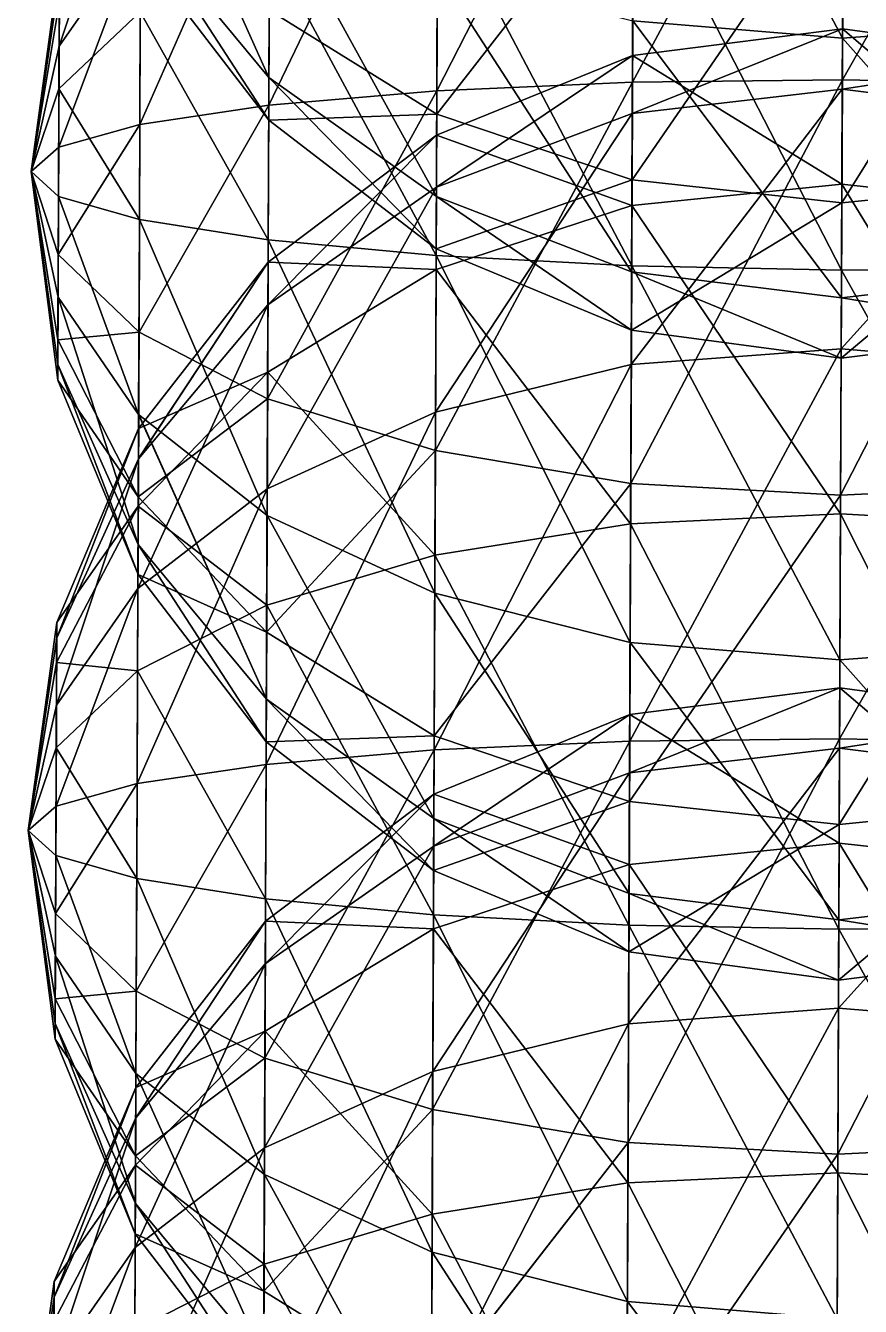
# Model space of a CAD drawing. Header units: metres. Extents: x -322 to 100, y -423 to 142.
# Drawn here: x 38.9 to 69.78, y -146.46 to -99.07 of the extents above; entities that cross this region are included whole.
import ezdxf

# ---------------------------------------------------------------- set-up
doc = ezdxf.new("R2010")
doc.units = ezdxf.units.M

msp = doc.modelspace()

# ---------------------------------------------------------------- linework, layer by layer
for points in [[(69.11848, -99.53339, -625.03925), (61.35647, -98.890175, -624.2201), (61.413464, -84.957016, -629.7756), (61.413563, -84.95692, -629.77545)], [(69.11848, -99.53339, -625.03925), (61.413464, -84.957016, -629.7756), (69.17748, -85.10872, -630.7908), (69.17758, -85.10862, -630.79065)], [(76.88548, -98.9537, -624.2201), (69.11848, -99.53339, -625.03925), (69.17748, -85.10872, -630.7908), (69.17758, -85.10862, -630.79065)], [(69.17116, -86.65143, -1009.01074), (61.404144, -87.23112, -1009.8299), (61.34715, -101.16428, -1004.2744), (61.347248, -101.164185, -1004.2743)], [(69.17116, -86.65143, -1009.01074), (61.34715, -101.16428, -1004.2744), (69.112144, -101.0761, -1003.2592), (69.11224, -101.076004, -1003.2591)], [(76.93316, -87.29464, -1009.8299), (69.17116, -86.65143, -1009.01074), (69.112144, -101.0761, -1003.2592), (69.11224, -101.076004, -1003.2591)], [(61.404144, -87.23112, -1009.8299), (54.161446, -88.9942, -1012.2316), (54.110344, -101.486336, -1007.25073), (54.110443, -101.48624, -1007.2506)], [(61.404144, -87.23112, -1009.8299), (54.110344, -101.486336, -1007.25073), (61.34715, -101.16428, -1004.2744), (61.347248, -101.164185, -1004.2743)], [(76.93316, -87.29464, -1009.8299), (69.112144, -101.0761, -1003.2592), (76.87616, -101.227806, -1004.2744), (76.87626, -101.22771, -1004.2743)], [(54.161446, -88.9942, -1012.2316), (47.936626, -91.820526, -1016.05225), (47.894905, -102.02031, -1011.98535), (47.895004, -102.02021, -1011.9852)], [(54.161446, -88.9942, -1012.2316), (47.894905, -102.02031, -1011.98535), (54.110344, -101.486336, -1007.25073), (54.110443, -101.48624, -1007.2506)], [(47.89913, -100.99057, -609.37573), (43.15496, -95.26298, -606.92194), (43.17463, -90.45477, -613.0186), (43.17473, -90.45467, -613.0185)], [(47.89913, -100.99057, -609.37573), (43.17463, -90.45477, -613.0186), (47.92695, -94.190735, -617.99774), (47.927048, -94.190636, -617.9976)], [(43.173576, -90.70928, -1027.128), (40.149395, -97.34423, -1029.9855), (40.139214, -99.83314, -1026.8297), (40.139313, -99.83304, -1026.8296)], [(43.173576, -90.70928, -1027.128), (40.139214, -99.83314, -1026.8297), (43.153908, -95.51749, -1021.0314), (43.154007, -95.51739, -1021.03125)], [(47.936626, -91.820526, -1016.05225), (43.153908, -95.51749, -1021.0314), (43.124405, -102.72982, -1018.15564), (43.124504, -102.72972, -1018.1555)], [(47.936626, -91.820526, -1016.05225), (43.124405, -102.72982, -1018.15564), (47.894905, -102.02031, -1011.98535), (47.895004, -102.02021, -1011.9852)], [(54.150032, -91.787895, -577.1292), (47.909313, -98.50156, -588.3091), (54.10684, -102.34755, -585.45734), (54.106937, -102.34745, -585.4572)], [(61.380558, -93.0011, -574.3758), (54.150032, -91.787895, -577.1292), (54.10684, -102.34755, -585.45734), (54.106937, -102.34745, -585.4572)], [(69.08335, -108.116104, -1062.8447), (61.380054, -93.12019, -1059.6742), (69.14622, -92.74825, -1060.6133), (69.14632, -92.74815, -1060.6132)], [(76.84834, -108.02792, -1061.8296), (69.08335, -108.116104, -1062.8447), (69.14622, -92.74825, -1060.6133), (69.14632, -92.74815, -1060.6132)], [(76.84834, -108.02792, -1061.8296), (69.14622, -92.74825, -1060.6133), (76.909065, -93.183716, -1059.6742), (76.909164, -93.18362, -1059.6741)], [(61.380558, -93.0011, -574.3758), (54.10684, -102.34755, -585.45734), (61.33238, -104.778854, -583.6646), (61.332478, -104.778755, -583.6645)], [(61.319332, -107.9644, -1061.8296), (54.139847, -94.2742, -1056.9208), (61.380054, -93.12019, -1059.6742), (61.380154, -93.120094, -1059.6741)], [(69.08335, -108.116104, -1062.8447), (61.319332, -107.9644, -1061.8296), (61.380054, -93.12019, -1059.6742), (61.380154, -93.120094, -1059.6741)], [(69.14342, -93.43657, -573.43665), (61.380558, -93.0011, -574.3758), (61.33238, -104.778854, -583.6646), (61.332478, -104.778755, -583.6645)], [(76.90957, -93.06462, -574.3758), (69.14342, -93.43657, -573.43665), (69.09354, -105.6298, -583.05316), (69.093636, -105.6297, -583.05304)], [(76.90957, -93.06462, -574.3758), (69.09354, -105.6298, -583.05316), (76.86139, -104.84238, -583.6646), (76.86149, -104.84228, -583.6645)], [(69.14342, -93.43657, -573.43665), (61.33238, -104.778854, -583.6646), (69.09354, -105.6298, -583.05316), (69.093636, -105.6297, -583.05304)], [(54.094368, -105.39595, -611.2586), (47.89913, -100.99057, -609.37573), (47.92695, -94.190735, -617.99774), (47.927048, -94.190636, -617.9976)], [(54.085403, -107.58315, -1058.8533), (47.91899, -96.13163, -1052.5408), (54.139847, -94.2742, -1056.9208), (54.139946, -94.2741, -1056.9207)], [(54.094368, -105.39595, -611.2586), (47.92695, -94.190735, -617.99774), (54.128433, -97.0679, -621.81836), (54.128532, -97.0678, -621.81824)], [(61.319332, -107.9644, -1061.8296), (54.085403, -107.58315, -1058.8533), (54.139847, -94.2742, -1056.9208), (54.139946, -94.2741, -1056.9207)], [(43.153908, -95.51749, -1021.0314), (40.139214, -99.83314, -1026.8297), (40.123943, -103.56652, -1025.3411), (40.124043, -103.56642, -1025.341)], [(43.153908, -95.51749, -1021.0314), (40.123943, -103.56652, -1025.3411), (43.124405, -102.72982, -1018.15564), (43.124504, -102.72972, -1018.1555)], [(47.892677, -102.568436, -598.509), (43.1504, -96.3787, -599.238), (43.15496, -95.26298, -606.92194), (43.15506, -95.26288, -606.9218)], [(47.892677, -102.568436, -598.509), (43.15496, -95.26298, -606.92194), (47.89913, -100.99057, -609.37573), (47.89923, -100.99047, -609.3756)], [(47.874542, -106.998344, -1054.1187), (43.141434, -98.565895, -1046.8326), (47.91899, -96.13163, -1052.5408), (47.91909, -96.13153, -1052.5406)], [(54.085403, -107.58315, -1058.8533), (47.874542, -106.998344, -1054.1187), (47.91899, -96.13163, -1052.5408), (47.91909, -96.13153, -1052.5406)], [(47.909313, -98.50156, -588.3091), (43.1504, -96.3787, -599.238), (47.892677, -102.568436, -598.509), (47.892776, -102.56834, -598.50885)], [(40.145668, -98.25527, -1037.6964), (39.098, -104.47338, -1033.052), (40.151756, -96.76669, -1033.963), (40.151855, -96.766594, -1033.9629)], [(40.151756, -96.76669, -1033.963), (39.098, -104.47338, -1033.052), (40.149395, -97.34423, -1029.9855), (40.149494, -97.34413, -1029.9854)], [(61.31847, -108.17891, -612.44226), (54.094368, -105.39595, -611.2586), (54.128433, -97.0679, -621.81836), (54.128532, -97.0678, -621.81824)], [(61.31847, -108.17891, -612.44226), (54.128433, -97.0679, -621.81836), (61.35647, -98.890175, -624.2201), (61.356567, -98.890076, -624.22)], [(40.149395, -97.34423, -1029.9855), (39.098, -104.47338, -1033.052), (40.139214, -99.83314, -1026.8297), (40.139313, -99.83304, -1026.8296)], [(40.13276, -101.41112, -1040.1854), (39.098, -104.47338, -1033.052), (40.145668, -98.25527, -1037.6964), (40.145767, -98.25517, -1037.6963)], [(43.141434, -98.565895, -1046.8326), (40.13276, -101.41112, -1040.1854), (40.145668, -98.25527, -1037.6964), (40.145767, -98.25517, -1037.6963)], [(43.11, -106.249825, -1047.9484), (40.13276, -101.41112, -1040.1854), (43.141434, -98.565895, -1046.8326), (43.141533, -98.565796, -1046.8325)], [(47.874542, -106.998344, -1054.1187), (43.11, -106.249825, -1047.9484), (43.141434, -98.565895, -1046.8326), (43.141533, -98.565796, -1046.8325)], [(54.10684, -102.34755, -585.45734), (47.909313, -98.50156, -588.3091), (47.892677, -102.568436, -598.509), (47.892776, -102.56834, -598.50885)], [(69.07914, -109.149796, -612.84595), (61.31847, -108.17891, -612.44226), (61.35647, -98.890175, -624.2201), (61.356567, -98.890076, -624.22)], [(69.07914, -109.149796, -612.84595), (61.35647, -98.890175, -624.2201), (69.11848, -99.53339, -625.03925), (69.118576, -99.53329, -625.0391)], [(76.84749, -108.24244, -612.44226), (69.11848, -99.53339, -625.03925), (76.88548, -98.9537, -624.2201), (76.88558, -98.9536, -624.22)], [(69.11987, -99.189224, -868.62756), (61.35121, -100.17262, -868.5076), (61.342396, -102.328026, -853.6633), (61.342495, -102.32793, -853.6632)], [(69.11987, -99.189224, -868.62756), (61.342396, -102.328026, -853.6633), (69.11075, -101.42067, -853.2596), (69.11085, -101.42057, -853.25946)], [(69.096344, -104.94067, -883.05237), (61.35121, -100.17262, -868.5076), (69.11987, -99.189224, -868.62756), (69.11997, -99.189125, -868.62744)], [(76.8575, -105.79161, -882.4409), (69.096344, -104.94067, -883.05237), (69.11987, -99.189224, -868.62756), (69.11997, -99.189125, -868.62744)], [(76.880226, -100.236145, -868.5076), (69.11987, -99.189224, -868.62756), (69.11075, -101.42067, -853.2596), (69.11085, -101.42057, -853.25946)], [(76.8575, -105.79161, -882.4409), (69.11987, -99.189224, -868.62756), (76.880226, -100.236145, -868.5076), (76.880325, -100.236046, -868.5075)], [(40.139214, -99.83314, -1026.8297), (39.098, -104.47338, -1033.052), (40.123943, -103.56652, -1025.3411), (40.124043, -103.56642, -1025.341)], [(76.84749, -108.24244, -612.44226), (69.07914, -109.149796, -612.84595), (69.11848, -99.53339, -625.03925), (69.118576, -99.53329, -625.0391)], [(61.35121, -100.17262, -868.5076), (54.10367, -103.11931, -868.156), (54.095764, -105.05179, -854.8469), (54.095863, -105.05169, -854.8468)], [(61.35121, -100.17262, -868.5076), (54.095764, -105.05179, -854.8469), (61.342396, -102.328026, -853.6633), (61.342495, -102.32793, -853.6632)], [(61.328487, -105.72809, -882.4409), (54.10367, -103.11931, -868.156), (61.35121, -100.17262, -868.5076), (61.35131, -100.17252, -868.5075)], [(69.096344, -104.94067, -883.05237), (61.328487, -105.72809, -882.4409), (61.35121, -100.17262, -868.5076), (61.35131, -100.17252, -868.5075)], [(76.880226, -100.236145, -868.5076), (69.11075, -101.42067, -853.2596), (76.87141, -102.39155, -853.6633), (76.871506, -102.39145, -853.6632)], [(40.11649, -105.3886, -1040.763), (39.098, -104.47338, -1033.052), (40.13276, -101.41112, -1040.1854), (40.13286, -101.41102, -1040.1853)], [(43.11, -106.249825, -1047.9484), (40.11649, -105.3886, -1040.763), (40.13276, -101.41112, -1040.1854), (40.13286, -101.41102, -1040.1853)], [(54.086464, -107.32844, -597.9495), (47.892677, -102.568436, -598.509), (47.89913, -100.99057, -609.37573), (47.89923, -100.99047, -609.3756)], [(54.086464, -107.32844, -597.9495), (47.89913, -100.99057, -609.37573), (54.094368, -105.39595, -611.2586), (54.094467, -105.39585, -611.2585)], [(61.34715, -101.16428, -1004.2744), (54.110344, -101.486336, -1007.25073), (54.0559, -114.79528, -1009.1832), (54.056, -114.79518, -1009.1831)], [(61.34715, -101.16428, -1004.2744), (54.0559, -114.79528, -1009.1832), (61.286427, -116.008484, -1006.4298), (61.286526, -116.008385, -1006.4297)], [(69.112144, -101.0761, -1003.2592), (61.34715, -101.16428, -1004.2744), (61.286427, -116.008484, -1006.4298), (61.286526, -116.008385, -1006.4297)], [(69.112144, -101.0761, -1003.2592), (61.286427, -116.008484, -1006.4298), (69.049286, -116.443954, -1005.49066), (69.049385, -116.443855, -1005.49054)], [(76.87616, -101.227806, -1004.2744), (69.112144, -101.0761, -1003.2592), (69.049286, -116.443954, -1005.49066), (69.049385, -116.443855, -1005.49054)], [(76.87616, -101.227806, -1004.2744), (69.049286, -116.443954, -1005.49066), (76.81544, -116.07201, -1006.4298), (76.81554, -116.07191, -1006.4297)], [(54.110344, -101.486336, -1007.25073), (47.894905, -102.02031, -1011.98535), (47.850452, -112.887024, -1013.56323), (47.85055, -112.886925, -1013.5631)], [(54.110344, -101.486336, -1007.25073), (47.850452, -112.887024, -1013.56323), (54.0559, -114.79528, -1009.1832), (54.056, -114.79518, -1009.1831)], [(69.11075, -101.42067, -853.2596), (61.342396, -102.328026, -853.6633), (61.304398, -111.61677, -841.88544), (61.304497, -111.61667, -841.8853)], [(69.11075, -101.42067, -853.2596), (61.304398, -111.61677, -841.88544), (69.07141, -111.03708, -841.0663), (69.07151, -111.03698, -841.06616)], [(76.87141, -102.39155, -853.6633), (69.11075, -101.42067, -853.2596), (69.07141, -111.03708, -841.0663), (69.07151, -111.03698, -841.06616)], [(47.894905, -102.02031, -1011.98535), (43.124405, -102.72982, -1018.15564), (43.09297, -110.41375, -1019.27136), (43.09307, -110.41365, -1019.27124)], [(47.894905, -102.02031, -1011.98535), (43.09297, -110.41375, -1019.27136), (47.850452, -112.887024, -1013.56323), (47.85055, -112.886925, -1013.5631)], [(54.10684, -102.34755, -585.45734), (47.892677, -102.568436, -598.509), (54.086464, -107.32844, -597.9495), (54.086563, -107.32834, -597.9494)], [(61.342396, -102.328026, -853.6633), (54.095764, -105.05179, -854.8469), (54.0617, -113.37985, -844.2872), (54.0618, -113.37975, -844.28705)], [(61.342396, -102.328026, -853.6633), (54.0617, -113.37985, -844.2872), (61.304398, -111.61677, -841.88544), (61.304497, -111.61667, -841.8853)], [(61.33238, -104.778854, -583.6646), (54.10684, -102.34755, -585.45734), (54.086464, -107.32844, -597.9495), (54.086563, -107.32834, -597.9494)], [(43.124405, -102.72982, -1018.15564), (40.123943, -103.56652, -1025.3411), (40.107674, -107.544014, -1025.9186), (40.107773, -107.543915, -1025.9185)], [(43.124405, -102.72982, -1018.15564), (40.107674, -107.544014, -1025.9186), (43.09297, -110.41375, -1019.27136), (43.09307, -110.41365, -1019.27124)], [(76.87141, -102.39155, -853.6633), (69.07141, -111.03708, -841.0663), (76.83341, -111.68029, -841.88544), (76.83351, -111.68019, -841.8853)], [(54.10367, -103.11931, -868.156), (47.87115, -107.828476, -867.59656), (47.864693, -109.40634, -856.7298), (47.86479, -109.40624, -856.7297)], [(54.10367, -103.11931, -868.156), (47.864693, -109.40634, -856.7298), (54.095764, -105.05179, -854.8469), (54.095863, -105.05169, -854.8468)], [(54.083294, -108.100204, -880.6482), (47.87115, -107.828476, -867.59656), (54.10367, -103.11931, -868.156), (54.103767, -103.11921, -868.1559)], [(61.328487, -105.72809, -882.4409), (54.083294, -108.100204, -880.6482), (54.10367, -103.11931, -868.156), (54.103767, -103.11921, -868.1559)], [(40.123943, -103.56652, -1025.3411), (39.098, -104.47338, -1033.052), (40.107674, -107.544014, -1025.9186), (40.107773, -107.543915, -1025.9185)], [(40.107674, -107.544014, -1025.9186), (39.098, -104.47338, -1033.052), (40.094765, -110.69985, -1028.4076), (40.094864, -110.69975, -1028.4075)], [(40.094765, -110.69985, -1028.4076), (39.098, -104.47338, -1033.052), (40.088676, -112.18844, -1032.141), (40.088776, -112.18834, -1032.1409)], [(40.088676, -112.18844, -1032.141), (39.098, -104.47338, -1033.052), (40.091038, -111.61089, -1036.1185), (40.091137, -111.610794, -1036.1184)], [(40.091038, -111.61089, -1036.1185), (39.098, -104.47338, -1033.052), (40.10122, -109.12199, -1039.2743), (40.10132, -109.12189, -1039.2742)], [(40.10122, -109.12199, -1039.2743), (39.098, -104.47338, -1033.052), (40.11649, -105.3886, -1040.763), (40.11659, -105.388504, -1040.7628)], [(54.095764, -105.05179, -854.8469), (47.864693, -109.40634, -856.7298), (47.83688, -116.20618, -848.1078), (47.83698, -116.20608, -848.10767)], [(54.095764, -105.05179, -854.8469), (47.83688, -116.20618, -848.1078), (54.0617, -113.37985, -844.2872), (54.0618, -113.37975, -844.28705)], [(61.33238, -104.778854, -583.6646), (54.086464, -107.32844, -597.9495), (61.309654, -110.33432, -597.5979), (61.309753, -110.33422, -597.5978)], [(69.09354, -105.6298, -583.05316), (61.33238, -104.778854, -583.6646), (61.309654, -110.33432, -597.5979), (61.309753, -110.33422, -597.5978)], [(69.04647, -117.1339, -892.6689), (61.328487, -105.72809, -882.4409), (69.096344, -104.94067, -883.05237), (69.09644, -104.94057, -883.05225)], [(76.80932, -117.56937, -891.72974), (69.04647, -117.1339, -892.6689), (69.096344, -104.94067, -883.05237), (69.09644, -104.94057, -883.05225)], [(69.096344, -104.94067, -883.05237), (69.096344, -104.94067, -883.05237), (69.04647, -117.1339, -892.6689), (69.04657, -117.133804, -892.66876)], [(76.86139, -104.84238, -583.6646), (69.09354, -105.6298, -583.05316), (69.07001, -111.38124, -597.47797), (69.07011, -111.38114, -597.47784)], [(76.86139, -104.84238, -583.6646), (69.07001, -111.38124, -597.47797), (76.83867, -110.39784, -597.5979), (76.83877, -110.39774, -597.5978)], [(76.80932, -117.56937, -891.72974), (69.096344, -104.94067, -883.05237), (76.8575, -105.79161, -882.4409), (76.8576, -105.79151, -882.4408)], [(43.080498, -113.46216, -1045.0726), (40.10122, -109.12199, -1039.2743), (40.11649, -105.3886, -1040.763), (40.11659, -105.388504, -1040.7628)], [(43.080498, -113.46216, -1045.0726), (40.11649, -105.3886, -1040.763), (43.11, -106.249825, -1047.9484), (43.1101, -106.249725, -1047.9482)], [(61.309654, -110.33432, -597.5979), (54.086464, -107.32844, -597.9495), (54.094368, -105.39595, -611.2586), (54.094467, -105.39585, -611.2585)], [(61.309654, -110.33432, -597.5979), (54.094368, -105.39595, -611.2586), (61.31847, -108.17891, -612.44226), (61.31857, -108.17881, -612.44214)], [(69.09354, -105.6298, -583.05316), (61.309654, -110.33432, -597.5979), (69.07001, -111.38124, -597.47797), (69.07011, -111.38114, -597.47784)], [(61.280308, -117.505844, -891.72974), (54.083294, -108.100204, -880.6482), (61.328487, -105.72809, -882.4409), (61.328587, -105.72799, -882.4408)], [(69.04647, -117.1339, -892.6689), (61.280308, -117.505844, -891.72974), (61.328487, -105.72809, -882.4409), (61.328587, -105.72799, -882.4408)], [(61.328487, -105.72809, -882.4409), (61.328487, -105.72809, -882.4409), (61.280308, -117.505844, -891.72974), (61.280407, -117.505745, -891.7296)], [(47.832817, -117.19812, -1050.0518), (43.080498, -113.46216, -1045.0726), (43.11, -106.249825, -1047.9484), (43.1101, -106.249725, -1047.9482)], [(47.832817, -117.19812, -1050.0518), (43.11, -106.249825, -1047.9484), (47.874542, -106.998344, -1054.1187), (47.87464, -106.998245, -1054.1185)], [(54.0343, -120.07529, -1053.8723), (47.832817, -117.19812, -1050.0518), (47.874542, -106.998344, -1054.1187), (47.87464, -106.998245, -1054.1185)], [(54.0343, -120.07529, -1053.8723), (47.874542, -106.998344, -1054.1187), (54.085403, -107.58315, -1058.8533), (54.085503, -107.58305, -1058.8531)], [(43.09297, -110.41375, -1019.27136), (40.107674, -107.544014, -1025.9186), (40.094765, -110.69985, -1028.4076), (40.094864, -110.69975, -1028.4075)], [(47.87115, -107.828476, -867.59656), (43.078392, -113.97921, -866.86755), (43.07383, -115.09493, -859.1836), (43.07393, -115.09483, -859.1835)], [(47.87115, -107.828476, -867.59656), (43.07383, -115.09493, -859.1836), (47.864693, -109.40634, -856.7298), (47.86479, -109.40624, -856.7297)], [(47.854515, -111.89536, -877.79645), (43.078392, -113.97921, -866.86755), (47.87115, -107.828476, -867.59656), (47.87125, -107.82838, -867.59644)], [(54.083294, -108.100204, -880.6482), (47.854515, -111.89536, -877.79645), (47.87115, -107.828476, -867.59656), (47.87125, -107.82838, -867.59644)], [(61.262337, -121.89756, -1056.274), (54.0343, -120.07529, -1053.8723), (54.085403, -107.58315, -1058.8533), (54.085503, -107.58305, -1058.8531)], [(61.262337, -121.89756, -1056.274), (54.085403, -107.58315, -1058.8533), (61.319332, -107.9644, -1061.8296), (61.31943, -107.9643, -1061.8295)], [(69.024345, -122.54077, -1057.0933), (61.262337, -121.89756, -1056.274), (61.319332, -107.9644, -1061.8296), (61.31943, -107.9643, -1061.8295)], [(69.024345, -122.54077, -1057.0933), (61.319332, -107.9644, -1061.8296), (69.08335, -108.116104, -1062.8447), (69.08345, -108.116005, -1062.8446)], [(76.79135, -121.96108, -1056.274), (69.08335, -108.116104, -1062.8447), (76.84834, -108.02792, -1061.8296), (76.84844, -108.027824, -1061.8295)], [(54.0401, -118.65985, -888.9763), (47.854515, -111.89536, -877.79645), (54.083294, -108.100204, -880.6482), (54.083393, -108.100105, -880.6481)], [(61.280308, -117.505844, -891.72974), (54.0401, -118.65985, -888.9763), (54.083294, -108.100204, -880.6482), (54.083393, -108.100105, -880.6481)], [(54.083294, -108.100204, -880.6482), (54.083294, -108.100204, -880.6482), (54.0401, -118.65985, -888.9763), (54.0402, -118.65975, -888.9762)], [(69.07001, -111.38124, -597.47797), (61.309654, -110.33432, -597.5979), (61.31847, -108.17891, -612.44226), (61.31857, -108.17881, -612.44214)], [(69.07001, -111.38124, -597.47797), (61.31847, -108.17891, -612.44226), (69.07914, -109.149796, -612.84595), (69.07924, -109.1497, -612.8458)], [(76.79135, -121.96108, -1056.274), (69.024345, -122.54077, -1057.0933), (69.08335, -108.116104, -1062.8447), (69.08345, -108.116005, -1062.8446)], [(76.83867, -110.39784, -597.5979), (69.07914, -109.149796, -612.84595), (76.84749, -108.24244, -612.44226), (76.84759, -108.24234, -612.44214)], [(43.06083, -118.27036, -1038.976), (40.091038, -111.61089, -1036.1185), (40.10122, -109.12199, -1039.2743), (40.10132, -109.12189, -1039.2742)], [(43.06083, -118.27036, -1038.976), (40.10122, -109.12199, -1039.2743), (43.080498, -113.46216, -1045.0726), (43.080597, -113.46206, -1045.0725)], [(47.864693, -109.40634, -856.7298), (43.07383, -115.09493, -859.1836), (43.05416, -119.90314, -853.0869), (43.05426, -119.90304, -853.0868)], [(47.864693, -109.40634, -856.7298), (43.05416, -119.90314, -853.0869), (47.83688, -116.20618, -848.1078), (47.83698, -116.20608, -848.10767)], [(76.83867, -110.39784, -597.5979), (69.07001, -111.38124, -597.47797), (69.07914, -109.149796, -612.84595), (69.07924, -109.1497, -612.8458)], [(43.09297, -110.41375, -1019.27136), (40.094765, -110.69985, -1028.4076), (43.06803, -116.51037, -1024.0796), (43.06813, -116.51027, -1024.0795)], [(47.850452, -112.887024, -1013.56323), (43.09297, -110.41375, -1019.27136), (43.06803, -116.51037, -1024.0796), (43.06813, -116.51027, -1024.0795)], [(43.06803, -116.51037, -1024.0796), (40.094765, -110.69985, -1028.4076), (40.088676, -112.18844, -1032.141), (40.088776, -112.18834, -1032.1409)], [(69.07141, -111.03708, -841.0663), (61.304398, -111.61677, -841.88544), (61.247402, -125.549934, -836.32996), (61.2475, -125.549835, -836.32983)], [(69.07141, -111.03708, -841.0663), (61.247402, -125.549934, -836.32996), (69.0124, -125.461754, -835.31476), (69.0125, -125.461655, -835.31464)], [(76.83341, -111.68029, -841.88544), (69.07141, -111.03708, -841.0663), (69.0124, -125.461754, -835.31476), (69.0125, -125.461655, -835.31464)], [(43.056267, -119.386086, -1031.292), (40.088676, -112.18844, -1032.141), (40.091038, -111.61089, -1036.1185), (40.091137, -111.610794, -1036.1184)], [(43.056267, -119.386086, -1031.292), (40.091038, -111.61089, -1036.1185), (43.06083, -118.27036, -1038.976), (43.06093, -118.27026, -1038.9758)], [(61.304398, -111.61677, -841.88544), (54.0617, -113.37985, -844.2872), (54.010597, -125.87199, -839.3063), (54.010696, -125.87189, -839.30615)], [(61.304398, -111.61677, -841.88544), (54.010597, -125.87199, -839.3063), (61.247402, -125.549934, -836.32996), (61.2475, -125.549835, -836.32983)], [(76.83341, -111.68029, -841.88544), (69.0124, -125.461754, -835.31476), (76.77641, -125.61346, -836.32996), (76.77651, -125.61336, -836.32983)], [(43.06803, -116.51037, -1024.0796), (40.088676, -112.18844, -1032.141), (43.056267, -119.386086, -1031.292), (43.056366, -119.38599, -1031.2919)], [(47.819244, -120.51728, -884.5963), (43.066628, -116.854935, -874.07996), (47.854515, -111.89536, -877.79645), (47.854614, -111.89526, -877.7963)], [(47.854515, -111.89536, -877.79645), (43.066628, -116.854935, -874.07996), (43.078392, -113.97921, -866.86755), (43.07849, -113.97911, -866.86743)], [(54.0401, -118.65985, -888.9763), (47.819244, -120.51728, -884.5963), (47.854515, -111.89536, -877.79645), (47.854614, -111.89526, -877.7963)], [(47.854515, -111.89536, -877.79645), (47.854515, -111.89536, -877.79645), (47.819244, -120.51728, -884.5963), (47.819344, -120.51718, -884.5962)], [(47.850452, -112.887024, -1013.56323), (43.06803, -116.51037, -1024.0796), (47.81518, -121.50894, -1020.3631), (47.81528, -121.50884, -1020.363)], [(54.0559, -114.79528, -1009.1832), (47.850452, -112.887024, -1013.56323), (47.81518, -121.50894, -1020.3631), (47.81528, -121.50884, -1020.363)], [(47.805, -123.997955, -1041.4298), (43.06083, -118.27036, -1038.976), (43.080498, -113.46216, -1045.0726), (43.080597, -113.46206, -1045.0725)], [(47.805, -123.997955, -1041.4298), (43.080498, -113.46216, -1045.0726), (47.832817, -117.19812, -1050.0518), (47.832916, -117.19802, -1050.0516)], [(54.0617, -113.37985, -844.2872), (47.83688, -116.20618, -848.1078), (47.79516, -126.40596, -844.0409), (47.795258, -126.40586, -844.0408)], [(54.0617, -113.37985, -844.2872), (47.79516, -126.40596, -844.0409), (54.010597, -125.87199, -839.3063), (54.010696, -125.87189, -839.30615)], [(43.078392, -113.97921, -866.86755), (40.05201, -121.15234, -866.0186), (40.04965, -121.72988, -862.0411), (40.049747, -121.72978, -862.04095)], [(43.078392, -113.97921, -866.86755), (40.04965, -121.72988, -862.0411), (43.07383, -115.09493, -859.1836), (43.07393, -115.09483, -859.1835)], [(43.066628, -116.854935, -874.07996), (40.05201, -121.15234, -866.0186), (43.078392, -113.97921, -866.86755), (43.07849, -113.97911, -866.86743)], [(43.07383, -115.09493, -859.1836), (40.04965, -121.72988, -862.0411), (40.039467, -124.21879, -858.8852), (40.039566, -124.21869, -858.8851)], [(43.07383, -115.09493, -859.1836), (40.039467, -124.21879, -858.8852), (43.05416, -119.90314, -853.0869), (43.05426, -119.90304, -853.0868)], [(54.0559, -114.79528, -1009.1832), (47.81518, -121.50894, -1020.3631), (54.012707, -125.354935, -1017.51135), (54.012806, -125.354836, -1017.5112)], [(61.286427, -116.008484, -1006.4298), (54.0559, -114.79528, -1009.1832), (54.012707, -125.354935, -1017.51135), (54.012806, -125.354836, -1017.5112)], [(61.286427, -116.008484, -1006.4298), (54.012707, -125.354935, -1017.51135), (61.238247, -127.78624, -1015.7186), (61.238346, -127.78614, -1015.7185)], [(69.049286, -116.443954, -1005.49066), (61.286427, -116.008484, -1006.4298), (61.238247, -127.78624, -1015.7186), (61.238346, -127.78614, -1015.7185)], [(76.81544, -116.07201, -1006.4298), (69.049286, -116.443954, -1005.49066), (68.999405, -128.63719, -1015.1072), (68.999504, -128.63708, -1015.10706)], [(76.81544, -116.07201, -1006.4298), (68.999405, -128.63719, -1015.1072), (76.76726, -127.84976, -1015.7186), (76.76736, -127.84966, -1015.7185)], [(47.83688, -116.20618, -848.1078), (43.05416, -119.90314, -853.0869), (43.02466, -127.11547, -850.2112), (43.024757, -127.11537, -850.21106)], [(47.83688, -116.20618, -848.1078), (43.02466, -127.11547, -850.2112), (47.79516, -126.40596, -844.0409), (47.795258, -126.40586, -844.0408)], [(47.81518, -121.50894, -1020.3631), (43.06803, -116.51037, -1024.0796), (43.056267, -119.386086, -1031.292), (43.056366, -119.38599, -1031.2919)], [(69.049286, -116.443954, -1005.49066), (61.238247, -127.78624, -1015.7186), (68.999405, -128.63719, -1015.1072), (68.999504, -128.63708, -1015.10706)], [(43.041687, -122.951546, -878.8882), (40.04592, -122.64092, -869.752), (43.066628, -116.854935, -874.07996), (43.066727, -116.854836, -874.07983)], [(43.066628, -116.854935, -874.07996), (40.04592, -122.64092, -869.752), (40.05201, -121.15234, -866.0186), (40.05211, -121.152245, -866.0185)], [(47.819244, -120.51728, -884.5963), (43.041687, -122.951546, -878.8882), (43.066628, -116.854935, -874.07996), (43.066727, -116.854836, -874.07983)], [(43.066628, -116.854935, -874.07996), (43.066628, -116.854935, -874.07996), (43.041687, -122.951546, -878.8882), (43.041786, -122.95145, -878.88806)], [(54.000237, -128.40334, -1043.3126), (47.805, -123.997955, -1041.4298), (47.832817, -117.19812, -1050.0518), (47.832916, -117.19802, -1050.0516)], [(54.000237, -128.40334, -1043.3126), (47.832817, -117.19812, -1050.0518), (54.0343, -120.07529, -1053.8723), (54.0344, -120.07519, -1053.8722)], [(61.219585, -132.35005, -893.88513), (54.0401, -118.65985, -888.9763), (61.280308, -117.505844, -891.72974), (61.280407, -117.505745, -891.7296)], [(68.983604, -132.50175, -894.9003), (61.219585, -132.35005, -893.88513), (61.280308, -117.505844, -891.72974), (61.280407, -117.505745, -891.7296)], [(68.983604, -132.50175, -894.9003), (61.280308, -117.505844, -891.72974), (69.04647, -117.1339, -892.6689), (69.04657, -117.133804, -892.66876)], [(76.7486, -132.41357, -893.88513), (68.983604, -132.50175, -894.9003), (69.04647, -117.1339, -892.6689), (69.04657, -117.133804, -892.66876)], [(76.7486, -132.41357, -893.88513), (69.04647, -117.1339, -892.6689), (76.80932, -117.56937, -891.72974), (76.80942, -117.56927, -891.7296)], [(47.798546, -125.57582, -1030.563), (43.056267, -119.386086, -1031.292), (43.06083, -118.27036, -1038.976), (43.06093, -118.27026, -1038.9758)], [(47.798546, -125.57582, -1030.563), (43.06083, -118.27036, -1038.976), (47.805, -123.997955, -1041.4298), (47.8051, -123.997856, -1041.4297)], [(53.985657, -131.96881, -890.9088), (47.819244, -120.51728, -884.5963), (54.0401, -118.65985, -888.9763), (54.0402, -118.65975, -888.9762)], [(61.219585, -132.35005, -893.88513), (53.985657, -131.96881, -890.9088), (54.0401, -118.65985, -888.9763), (54.0402, -118.65975, -888.9762)], [(47.81518, -121.50894, -1020.3631), (43.056267, -119.386086, -1031.292), (47.798546, -125.57582, -1030.563), (47.798645, -125.57572, -1030.5629)], [(43.05416, -119.90314, -853.0869), (40.039467, -124.21879, -858.8852), (40.024197, -127.95217, -857.3966), (40.024296, -127.95207, -857.3965)], [(43.05416, -119.90314, -853.0869), (40.024197, -127.95217, -857.3966), (43.02466, -127.11547, -850.2112), (43.024757, -127.11537, -850.21106)], [(61.22434, -131.1863, -1044.4962), (54.000237, -128.40334, -1043.3126), (54.0343, -120.07529, -1053.8723), (54.0344, -120.07519, -1053.8722)], [(61.22434, -131.1863, -1044.4962), (54.0343, -120.07529, -1053.8723), (61.262337, -121.89756, -1056.274), (61.262436, -121.89746, -1056.2739)], [(47.774796, -131.38399, -886.1742), (43.041687, -122.951546, -878.8882), (47.819244, -120.51728, -884.5963), (47.819344, -120.51718, -884.5962)], [(53.985657, -131.96881, -890.9088), (47.774796, -131.38399, -886.1742), (47.819244, -120.51728, -884.5963), (47.819344, -120.51718, -884.5962)], [(40.04592, -122.64092, -869.752), (38.998253, -128.85904, -865.10754), (40.05201, -121.15234, -866.0186), (40.05211, -121.152245, -866.0185)], [(40.05201, -121.15234, -866.0186), (38.998253, -128.85904, -865.10754), (40.04965, -121.72988, -862.0411), (40.049747, -121.72978, -862.04095)], [(40.04965, -121.72988, -862.0411), (38.998253, -128.85904, -865.10754), (40.039467, -124.21879, -858.8852), (40.039566, -124.21869, -858.8851)], [(54.012707, -125.354935, -1017.51135), (47.81518, -121.50894, -1020.3631), (47.798546, -125.57582, -1030.563), (47.798645, -125.57572, -1030.5629)], [(68.98501, -132.15718, -1044.8999), (61.22434, -131.1863, -1044.4962), (61.262337, -121.89756, -1056.274), (61.262436, -121.89746, -1056.2739)], [(68.98501, -132.15718, -1044.8999), (61.262337, -121.89756, -1056.274), (69.024345, -122.54077, -1057.0933), (69.024445, -122.54067, -1057.0931)], [(76.75336, -131.24982, -1044.4962), (69.024345, -122.54077, -1057.0933), (76.79135, -121.96108, -1056.274), (76.79145, -121.96098, -1056.2739)], [(40.033012, -125.79677, -872.24097), (38.998253, -128.85904, -865.10754), (40.04592, -122.64092, -869.752), (40.04602, -122.64082, -869.7519)], [(43.041687, -122.951546, -878.8882), (40.033012, -125.79677, -872.24097), (40.04592, -122.64092, -869.752), (40.04602, -122.64082, -869.7519)], [(76.75336, -131.24982, -1044.4962), (68.98501, -132.15718, -1044.8999), (69.024345, -122.54077, -1057.0933), (69.024445, -122.54067, -1057.0931)], [(43.010254, -130.63547, -880.0039), (40.033012, -125.79677, -872.24097), (43.041687, -122.951546, -878.8882), (43.041786, -122.95145, -878.88806)], [(47.774796, -131.38399, -886.1742), (43.010254, -130.63547, -880.0039), (43.041687, -122.951546, -878.8882), (43.041786, -122.95145, -878.88806)], [(69.02013, -123.574875, -700.6831), (61.251465, -124.55827, -700.5632), (61.24265, -126.71368, -685.7189), (61.24275, -126.71358, -685.71875)], [(69.02013, -123.574875, -700.6831), (61.24265, -126.71368, -685.7189), (69.011, -125.80632, -685.3151), (69.0111, -125.80622, -685.315)], [(68.9966, -129.32632, -715.1079), (61.251465, -124.55827, -700.5632), (69.02013, -123.574875, -700.6831), (69.020226, -123.574776, -700.683)], [(76.75775, -130.17726, -714.49646), (68.9966, -129.32632, -715.1079), (69.02013, -123.574875, -700.6831), (69.020226, -123.574776, -700.683)], [(76.78048, -124.621796, -700.5632), (69.02013, -123.574875, -700.6831), (69.011, -125.80632, -685.3151), (69.0111, -125.80622, -685.315)], [(76.75775, -130.17726, -714.49646), (69.02013, -123.574875, -700.6831), (76.78048, -124.621796, -700.5632), (76.78058, -124.6217, -700.56305)], [(53.992332, -130.33583, -1030.0035), (47.798546, -125.57582, -1030.563), (47.805, -123.997955, -1041.4298), (47.8051, -123.997856, -1041.4297)], [(53.992332, -130.33583, -1030.0035), (47.805, -123.997955, -1041.4298), (54.000237, -128.40334, -1043.3126), (54.000336, -128.40323, -1043.3125)], [(40.039467, -124.21879, -858.8852), (38.998253, -128.85904, -865.10754), (40.024197, -127.95217, -857.3966), (40.024296, -127.95207, -857.3965)], [(61.251465, -124.55827, -700.5632), (54.00392, -127.50496, -700.21155), (53.996017, -129.43744, -686.90247), (53.996117, -129.43733, -686.90234)], [(61.251465, -124.55827, -700.5632), (53.996017, -129.43744, -686.90247), (61.24265, -126.71368, -685.7189), (61.24275, -126.71358, -685.71875)], [(61.22874, -130.11374, -714.49646), (54.00392, -127.50496, -700.21155), (61.251465, -124.55827, -700.5632), (61.251564, -124.558174, -700.56305)], [(68.9966, -129.32632, -715.1079), (61.22874, -130.11374, -714.49646), (61.251465, -124.55827, -700.5632), (61.251564, -124.558174, -700.56305)], [(76.78048, -124.621796, -700.5632), (69.011, -125.80632, -685.3151), (76.77166, -126.7772, -685.7189), (76.77176, -126.7771, -685.71875)], [(54.012707, -125.354935, -1017.51135), (47.798546, -125.57582, -1030.563), (53.992332, -130.33583, -1030.0035), (53.99243, -130.33572, -1030.0034)], [(61.247402, -125.549934, -836.32996), (54.010597, -125.87199, -839.3063), (53.956154, -139.18094, -841.2388), (53.956253, -139.18083, -841.23865)], [(61.247402, -125.549934, -836.32996), (53.956154, -139.18094, -841.2388), (61.18668, -140.39413, -838.48535), (61.18678, -140.39403, -838.4852)], [(61.238247, -127.78624, -1015.7186), (54.012707, -125.354935, -1017.51135), (53.992332, -130.33583, -1030.0035), (53.99243, -130.33572, -1030.0034)], [(69.0124, -125.461754, -835.31476), (61.247402, -125.549934, -836.32996), (61.18668, -140.39413, -838.48535), (61.18678, -140.39403, -838.4852)], [(69.0124, -125.461754, -835.31476), (61.18668, -140.39413, -838.48535), (68.94954, -140.8296, -837.5462), (68.94964, -140.8295, -837.5461)], [(76.77641, -125.61346, -836.32996), (69.0124, -125.461754, -835.31476), (68.94954, -140.8296, -837.5462), (68.94964, -140.8295, -837.5461)], [(40.016743, -129.77426, -872.8185), (38.998253, -128.85904, -865.10754), (40.033012, -125.79677, -872.24097), (40.03311, -125.79667, -872.24084)], [(43.010254, -130.63547, -880.0039), (40.016743, -129.77426, -872.8185), (40.033012, -125.79677, -872.24097), (40.03311, -125.79667, -872.24084)], [(54.010597, -125.87199, -839.3063), (47.79516, -126.40596, -844.0409), (47.750706, -137.27267, -845.6188), (47.750805, -137.27257, -845.61865)], [(54.010597, -125.87199, -839.3063), (47.750706, -137.27267, -845.6188), (53.956154, -139.18094, -841.2388), (53.956253, -139.18083, -841.23865)], [(69.011, -125.80632, -685.3151), (61.24265, -126.71368, -685.7189), (61.20465, -136.00241, -673.941), (61.20475, -136.0023, -673.94086)], [(69.011, -125.80632, -685.3151), (61.20465, -136.00241, -673.941), (68.971664, -135.42273, -673.1218), (68.97176, -135.42262, -673.1217)], [(76.77641, -125.61346, -836.32996), (68.94954, -140.8296, -837.5462), (76.71569, -140.45766, -838.48535), (76.71579, -140.45755, -838.4852)], [(76.77166, -126.7772, -685.7189), (69.011, -125.80632, -685.3151), (68.971664, -135.42273, -673.1218), (68.97176, -135.42262, -673.1217)], [(47.79516, -126.40596, -844.0409), (43.02466, -127.11547, -850.2112), (42.993225, -134.7994, -851.3269), (42.993324, -134.79929, -851.3268)], [(47.79516, -126.40596, -844.0409), (42.993225, -134.7994, -851.3269), (47.750706, -137.27267, -845.6188), (47.750805, -137.27257, -845.61865)], [(61.24265, -126.71368, -685.7189), (53.996017, -129.43744, -686.90247), (53.961952, -137.7655, -676.3427), (53.96205, -137.7654, -676.3426)], [(61.24265, -126.71368, -685.7189), (53.961952, -137.7655, -676.3427), (61.20465, -136.00241, -673.941), (61.20475, -136.0023, -673.94086)], [(76.77166, -126.7772, -685.7189), (68.971664, -135.42273, -673.1218), (76.733665, -136.06595, -673.941), (76.733765, -136.06584, -673.94086)], [(43.02466, -127.11547, -850.2112), (40.024197, -127.95217, -857.3966), (40.007927, -131.92966, -857.9741), (40.008026, -131.92955, -857.974)], [(43.02466, -127.11547, -850.2112), (40.007927, -131.92966, -857.9741), (42.993225, -134.7994, -851.3269), (42.993324, -134.79929, -851.3268)], [(40.024197, -127.95217, -857.3966), (38.998253, -128.85904, -865.10754), (40.007927, -131.92966, -857.9741), (40.008026, -131.92955, -857.974)], [(54.00392, -127.50496, -700.21155), (47.771404, -132.21413, -699.6521), (47.764946, -133.79199, -688.78534), (47.765045, -133.79189, -688.7852)], [(54.00392, -127.50496, -700.21155), (47.764946, -133.79199, -688.78534), (53.996017, -129.43744, -686.90247), (53.996117, -129.43733, -686.90234)], [(53.983547, -132.48586, -712.70374), (47.771404, -132.21413, -699.6521), (54.00392, -127.50496, -700.21155), (54.00402, -127.50486, -700.2114)], [(61.22874, -130.11374, -714.49646), (53.983547, -132.48586, -712.70374), (54.00392, -127.50496, -700.21155), (54.00402, -127.50486, -700.2114)], [(61.238247, -127.78624, -1015.7186), (53.992332, -130.33583, -1030.0035), (61.215523, -133.3417, -1029.6519), (61.215622, -133.3416, -1029.6517)], [(68.999405, -128.63719, -1015.1072), (61.238247, -127.78624, -1015.7186), (61.215523, -133.3417, -1029.6519), (61.215622, -133.3416, -1029.6517)], [(76.76726, -127.84976, -1015.7186), (68.999405, -128.63719, -1015.1072), (68.975876, -134.38863, -1029.532), (68.975975, -134.38852, -1029.5319)], [(76.76726, -127.84976, -1015.7186), (68.975876, -134.38863, -1029.532), (76.74454, -133.40523, -1029.6519), (76.74464, -133.40512, -1029.6517)], [(61.215523, -133.3417, -1029.6519), (53.992332, -130.33583, -1030.0035), (54.000237, -128.40334, -1043.3126), (54.000336, -128.40323, -1043.3125)], [(61.215523, -133.3417, -1029.6519), (54.000237, -128.40334, -1043.3126), (61.22434, -131.1863, -1044.4962), (61.224438, -131.18619, -1044.4961)], [(40.007927, -131.92966, -857.9741), (38.998253, -128.85904, -865.10754), (39.995018, -135.08551, -860.4631), (39.995117, -135.0854, -860.46295)], [(39.995018, -135.08551, -860.4631), (38.998253, -128.85904, -865.10754), (39.98893, -136.57408, -864.1965), (39.98903, -136.57397, -864.19635)], [(39.98893, -136.57408, -864.1965), (38.998253, -128.85904, -865.10754), (39.99129, -135.99655, -868.174), (39.99139, -135.99644, -868.1739)], [(39.99129, -135.99655, -868.174), (38.998253, -128.85904, -865.10754), (40.001472, -133.50763, -871.3299), (40.00157, -133.50752, -871.3298)], [(40.001472, -133.50763, -871.3299), (38.998253, -128.85904, -865.10754), (40.016743, -129.77426, -872.8185), (40.01684, -129.77415, -872.81836)], [(68.999405, -128.63719, -1015.1072), (61.215523, -133.3417, -1029.6519), (68.975876, -134.38863, -1029.532), (68.975975, -134.38852, -1029.5319)], [(68.946724, -141.51955, -724.7244), (61.22874, -130.11374, -714.49646), (68.9966, -129.32632, -715.1079), (68.9967, -129.32622, -715.1078)], [(76.70957, -141.95502, -723.7853), (68.946724, -141.51955, -724.7244), (68.9966, -129.32632, -715.1079), (68.9967, -129.32622, -715.1078)], [(68.9966, -129.32632, -715.1079), (68.9966, -129.32632, -715.1079), (68.946724, -141.51955, -724.7244), (68.94682, -141.51944, -724.7243)], [(76.70957, -141.95502, -723.7853), (68.9966, -129.32632, -715.1079), (76.75775, -130.17726, -714.49646), (76.75785, -130.17715, -714.49634)], [(42.98075, -137.84781, -877.1282), (40.001472, -133.50763, -871.3299), (40.016743, -129.77426, -872.8185), (40.01684, -129.77415, -872.81836)], [(42.98075, -137.84781, -877.1282), (40.016743, -129.77426, -872.8185), (43.010254, -130.63547, -880.0039), (43.010353, -130.63536, -880.0038)], [(53.996017, -129.43744, -686.90247), (47.764946, -133.79199, -688.78534), (47.737133, -140.59183, -680.1633), (47.737232, -140.59172, -680.1632)], [(53.996017, -129.43744, -686.90247), (47.737133, -140.59183, -680.1633), (53.961952, -137.7655, -676.3427), (53.96205, -137.7654, -676.3426)], [(61.18056, -141.8915, -723.7853), (53.983547, -132.48586, -712.70374), (61.22874, -130.11374, -714.49646), (61.22884, -130.11363, -714.49634)], [(68.946724, -141.51955, -724.7244), (61.18056, -141.8915, -723.7853), (61.22874, -130.11374, -714.49646), (61.22884, -130.11363, -714.49634)], [(61.22874, -130.11374, -714.49646), (61.22874, -130.11374, -714.49646), (61.18056, -141.8915, -723.7853), (61.18066, -141.89139, -723.78516)], [(47.73307, -141.58377, -882.1073), (42.98075, -137.84781, -877.1282), (43.010254, -130.63547, -880.0039), (43.010353, -130.63536, -880.0038)], [(47.73307, -141.58377, -882.1073), (43.010254, -130.63547, -880.0039), (47.774796, -131.38399, -886.1742), (47.774895, -131.38388, -886.1741)], [(68.975876, -134.38863, -1029.532), (61.215523, -133.3417, -1029.6519), (61.22434, -131.1863, -1044.4962), (61.224438, -131.18619, -1044.4961)], [(68.975876, -134.38863, -1029.532), (61.22434, -131.1863, -1044.4962), (68.98501, -132.15718, -1044.8999), (68.98511, -132.15707, -1044.8998)], [(76.74454, -133.40523, -1029.6519), (68.98501, -132.15718, -1044.8999), (76.75336, -131.24982, -1044.4962), (76.753456, -131.24971, -1044.4961)], [(53.934555, -144.46094, -885.9279), (47.73307, -141.58377, -882.1073), (47.774796, -131.38399, -886.1742), (47.774895, -131.38388, -886.1741)], [(53.934555, -144.46094, -885.9279), (47.774796, -131.38399, -886.1742), (53.985657, -131.96881, -890.9088), (53.985756, -131.9687, -890.9087)], [(42.993225, -134.7994, -851.3269), (40.007927, -131.92966, -857.9741), (39.995018, -135.08551, -860.4631), (39.995117, -135.0854, -860.46295)], [(47.771404, -132.21413, -699.6521), (42.978645, -138.36487, -698.9231), (42.974083, -139.48058, -691.23914), (42.974182, -139.48047, -691.239)], [(47.771404, -132.21413, -699.6521), (42.974083, -139.48058, -691.23914), (47.764946, -133.79199, -688.78534), (47.765045, -133.79189, -688.7852)], [(47.75477, -136.281, -709.852), (42.978645, -138.36487, -698.9231), (47.771404, -132.21413, -699.6521), (47.771503, -132.21402, -699.652)], [(53.983547, -132.48586, -712.70374), (47.75477, -136.281, -709.852), (47.771404, -132.21413, -699.6521), (47.771503, -132.21402, -699.652)], [(61.16259, -146.2832, -888.32965), (53.934555, -144.46094, -885.9279), (53.985657, -131.96881, -890.9088), (53.985756, -131.9687, -890.9087)], [(61.16259, -146.2832, -888.32965), (53.985657, -131.96881, -890.9088), (61.219585, -132.35005, -893.88513), (61.219685, -132.34995, -893.885)], [(76.74454, -133.40523, -1029.6519), (68.975876, -134.38863, -1029.532), (68.98501, -132.15718, -1044.8999), (68.98511, -132.15707, -1044.8998)], [(53.940353, -143.0455, -721.03186), (47.75477, -136.281, -709.852), (53.983547, -132.48586, -712.70374), (53.983646, -132.48575, -712.7036)], [(61.18056, -141.8915, -723.7853), (53.940353, -143.0455, -721.03186), (53.983547, -132.48586, -712.70374), (53.983646, -132.48575, -712.7036)], [(53.983547, -132.48586, -712.70374), (53.983547, -132.48586, -712.70374), (53.940353, -143.0455, -721.03186), (53.940453, -143.0454, -721.03174)], [(68.9246, -146.92642, -889.1488), (61.16259, -146.2832, -888.32965), (61.219585, -132.35005, -893.88513), (61.219685, -132.34995, -893.885)], [(68.9246, -146.92642, -889.1488), (61.219585, -132.35005, -893.88513), (68.983604, -132.50175, -894.9003), (68.9837, -132.50165, -894.9002)], [(76.691605, -146.34674, -888.32965), (68.9246, -146.92642, -889.1488), (68.983604, -132.50175, -894.9003), (68.9837, -132.50165, -894.9002)], [(76.691605, -146.34674, -888.32965), (68.983604, -132.50175, -894.9003), (76.7486, -132.41357, -893.88513), (76.748695, -132.41347, -893.885)], [(42.961082, -142.65602, -871.0315), (39.99129, -135.99655, -868.174), (40.001472, -133.50763, -871.3299), (40.00157, -133.50752, -871.3298)], [(42.961082, -142.65602, -871.0315), (40.001472, -133.50763, -871.3299), (42.98075, -137.84781, -877.1282), (42.98085, -137.8477, -877.12805)], [(47.764946, -133.79199, -688.78534), (42.974083, -139.48058, -691.23914), (42.954414, -144.28879, -685.14246), (42.954514, -144.28868, -685.14233)], [(47.764946, -133.79199, -688.78534), (42.954414, -144.28879, -685.14246), (47.737133, -140.59183, -680.1633), (47.737232, -140.59172, -680.1632)], [(42.993225, -134.7994, -851.3269), (39.995018, -135.08551, -860.4631), (42.968285, -140.89601, -856.13513), (42.968384, -140.8959, -856.135)], [(47.750706, -137.27267, -845.6188), (42.993225, -134.7994, -851.3269), (42.968285, -140.89601, -856.13513), (42.968384, -140.8959, -856.135)], [(42.968285, -140.89601, -856.13513), (39.995018, -135.08551, -860.4631), (39.98893, -136.57408, -864.1965), (39.98903, -136.57397, -864.19635)], [(68.971664, -135.42273, -673.1218), (61.20465, -136.00241, -673.941), (61.147655, -149.93558, -668.3855), (61.147755, -149.93547, -668.3854)], [(68.971664, -135.42273, -673.1218), (61.147655, -149.93558, -668.3855), (68.91265, -149.8474, -667.3703), (68.91275, -149.84729, -667.3702)], [(76.733665, -136.06595, -673.941), (68.971664, -135.42273, -673.1218), (68.91265, -149.8474, -667.3703), (68.91275, -149.84729, -667.3702)], [(42.95652, -143.77173, -863.34753), (39.98893, -136.57408, -864.1965), (39.99129, -135.99655, -868.174), (39.99139, -135.99644, -868.1739)], [(42.95652, -143.77173, -863.34753), (39.99129, -135.99655, -868.174), (42.961082, -142.65602, -871.0315), (42.96118, -142.65591, -871.0314)], [(61.20465, -136.00241, -673.941), (53.961952, -137.7655, -676.3427), (53.91085, -150.25763, -671.3618), (53.91095, -150.25752, -671.3617)], [(61.20465, -136.00241, -673.941), (53.91085, -150.25763, -671.3618), (61.147655, -149.93558, -668.3855), (61.147755, -149.93547, -668.3854)], [(47.719498, -144.90292, -716.65186), (42.96688, -141.24059, -706.1355), (47.75477, -136.281, -709.852), (47.754868, -136.2809, -709.85187)], [(47.75477, -136.281, -709.852), (42.96688, -141.24059, -706.1355), (42.978645, -138.36487, -698.9231), (42.978745, -138.36476, -698.923)], [(53.940353, -143.0455, -721.03186), (47.719498, -144.90292, -716.65186), (47.75477, -136.281, -709.852), (47.754868, -136.2809, -709.85187)], [(47.75477, -136.281, -709.852), (47.75477, -136.281, -709.852), (47.719498, -144.90292, -716.65186), (47.719597, -144.90282, -716.65173)], [(76.733665, -136.06595, -673.941), (68.91265, -149.8474, -667.3703), (76.67667, -149.9991, -668.3855), (76.676765, -149.999, -668.3854)], [(42.968285, -140.89601, -856.13513), (39.98893, -136.57408, -864.1965), (42.95652, -143.77173, -863.34753), (42.95662, -143.77162, -863.3474)], [(47.750706, -137.27267, -845.6188), (42.968285, -140.89601, -856.13513), (47.715435, -145.89459, -852.41864), (47.715534, -145.89449, -852.4185)], [(53.956154, -139.18094, -841.2388), (47.750706, -137.27267, -845.6188), (47.715435, -145.89459, -852.41864), (47.715534, -145.89449, -852.4185)], [(47.705254, -148.3836, -873.4853), (42.961082, -142.65602, -871.0315), (42.98075, -137.84781, -877.1282), (42.98085, -137.8477, -877.12805)], [(47.705254, -148.3836, -873.4853), (42.98075, -137.84781, -877.1282), (47.73307, -141.58377, -882.1073), (47.73317, -141.58366, -882.1072)], [(53.961952, -137.7655, -676.3427), (47.737133, -140.59183, -680.1633), (47.69541, -150.79161, -676.09644), (47.69551, -150.7915, -676.0963)], [(53.961952, -137.7655, -676.3427), (47.69541, -150.79161, -676.09644), (53.91085, -150.25763, -671.3618), (53.91095, -150.25752, -671.3617)], [(42.978645, -138.36487, -698.9231), (39.952263, -145.538, -698.07416), (39.9499, -146.11552, -694.0966), (39.95, -146.11542, -694.0965)], [(42.978645, -138.36487, -698.9231), (39.9499, -146.11552, -694.0966), (42.974083, -139.48058, -691.23914), (42.974182, -139.48047, -691.239)], [(42.96688, -141.24059, -706.1355), (39.952263, -145.538, -698.07416), (42.978645, -138.36487, -698.9231), (42.978745, -138.36476, -698.923)], [(53.956154, -139.18094, -841.2388), (47.715435, -145.89459, -852.41864), (53.91296, -149.74059, -849.5669), (53.91306, -149.74048, -849.5668)], [(61.18668, -140.39413, -838.48535), (53.956154, -139.18094, -841.2388), (53.91296, -149.74059, -849.5669), (53.91306, -149.74048, -849.5668)], [(42.974083, -139.48058, -691.23914), (39.9499, -146.11552, -694.0966), (39.93972, -148.60445, -690.94073), (39.93982, -148.60434, -690.9406)], [(42.974083, -139.48058, -691.23914), (39.93972, -148.60445, -690.94073), (42.954414, -144.28879, -685.14246), (42.954514, -144.28868, -685.14233)], [(47.737133, -140.59183, -680.1633), (42.954414, -144.28879, -685.14246), (42.92491, -151.50113, -682.2667), (42.92501, -151.50102, -682.2666)], [(47.737133, -140.59183, -680.1633), (42.92491, -151.50113, -682.2667), (47.69541, -150.79161, -676.09644), (47.69551, -150.7915, -676.0963)], [(61.18668, -140.39413, -838.48535), (53.91296, -149.74059, -849.5669), (61.1385, -152.17189, -847.7742), (61.1386, -152.17178, -847.77405)], [(68.94954, -140.8296, -837.5462), (61.18668, -140.39413, -838.48535), (61.1385, -152.17189, -847.7742), (61.1386, -152.17178, -847.77405)], [(76.71569, -140.45766, -838.48535), (68.94954, -140.8296, -837.5462), (68.89966, -153.02284, -847.1627), (68.89976, -153.02274, -847.1626)], [(76.71569, -140.45766, -838.48535), (68.89966, -153.02284, -847.1627), (76.66751, -152.23541, -847.7742), (76.66761, -152.2353, -847.77405)], [(47.715435, -145.89459, -852.41864), (42.968285, -140.89601, -856.13513), (42.95652, -143.77173, -863.34753), (42.95662, -143.77162, -863.3474)], [(68.94954, -140.8296, -837.5462), (61.1385, -152.17189, -847.7742), (68.89966, -153.02284, -847.1627), (68.89976, -153.02274, -847.1626)], [(42.94194, -147.3372, -710.9437), (39.946175, -147.02658, -701.80756), (42.96688, -141.24059, -706.1355), (42.96698, -141.24048, -706.1354)], [(42.96688, -141.24059, -706.1355), (39.946175, -147.02658, -701.80756), (39.952263, -145.538, -698.07416), (39.952362, -145.53789, -698.07404)], [(47.719498, -144.90292, -716.65186), (42.94194, -147.3372, -710.9437), (42.96688, -141.24059, -706.1355), (42.96698, -141.24048, -706.1354)], [(42.96688, -141.24059, -706.1355), (42.96688, -141.24059, -706.1355), (42.94194, -147.3372, -710.9437), (42.94204, -147.3371, -710.9436)], [(53.90049, -152.78899, -875.36816), (47.705254, -148.3836, -873.4853), (47.73307, -141.58377, -882.1073), (47.73317, -141.58366, -882.1072)], [(53.90049, -152.78899, -875.36816), (47.73307, -141.58377, -882.1073), (53.934555, -144.46094, -885.9279), (53.934654, -144.46083, -885.9278)], [(68.88386, -156.8874, -726.9559), (61.18056, -141.8915, -723.7853), (68.946724, -141.51955, -724.7244), (68.94682, -141.51944, -724.7243)], [(76.64885, -156.79922, -725.9407), (68.88386, -156.8874, -726.9559), (68.946724, -141.51955, -724.7244), (68.94682, -141.51944, -724.7243)], [(76.64885, -156.79922, -725.9407), (68.946724, -141.51955, -724.7244), (76.70957, -141.95502, -723.7853), (76.70967, -141.95491, -723.78516)], [(61.11984, -156.7357, -725.9407), (53.940353, -143.0455, -721.03186), (61.18056, -141.8915, -723.7853), (61.18066, -141.89139, -723.78516)], [(68.88386, -156.8874, -726.9559), (61.11984, -156.7357, -725.9407), (61.18056, -141.8915, -723.7853), (61.18066, -141.89139, -723.78516)], [(47.6988, -149.96147, -862.6185), (42.95652, -143.77173, -863.34753), (42.961082, -142.65602, -871.0315), (42.96118, -142.65591, -871.0314)], [(47.6988, -149.96147, -862.6185), (42.961082, -142.65602, -871.0315), (47.705254, -148.3836, -873.4853), (47.705353, -148.3835, -873.48517)], [(53.88591, -156.35446, -722.96436), (47.719498, -144.90292, -716.65186), (53.940353, -143.0455, -721.03186), (53.940453, -143.0454, -721.03174)], [(61.11984, -156.7357, -725.9407), (53.88591, -156.35446, -722.96436), (53.940353, -143.0455, -721.03186), (53.940453, -143.0454, -721.03174)], [(47.715435, -145.89459, -852.41864), (42.95652, -143.77173, -863.34753), (47.6988, -149.96147, -862.6185), (47.6989, -149.96136, -862.6184)], [(42.954414, -144.28879, -685.14246), (39.93972, -148.60445, -690.94073), (39.92445, -152.33781, -689.45215), (39.92455, -152.3377, -689.452)], [(42.954414, -144.28879, -685.14246), (39.92445, -152.33781, -689.45215), (42.92491, -151.50113, -682.2667), (42.92501, -151.50102, -682.2666)], [(61.12459, -155.57195, -876.5518), (53.90049, -152.78899, -875.36816), (53.934555, -144.46094, -885.9279), (53.934654, -144.46083, -885.9278)], [(61.12459, -155.57195, -876.5518), (53.934555, -144.46094, -885.9279), (61.16259, -146.2832, -888.32965), (61.16269, -146.2831, -888.3295)], [(47.67505, -155.76964, -718.22974), (42.94194, -147.3372, -710.9437), (47.719498, -144.90292, -716.65186), (47.719597, -144.90282, -716.65173)], [(53.88591, -156.35446, -722.96436), (47.67505, -155.76964, -718.22974), (47.719498, -144.90292, -716.65186), (47.719597, -144.90282, -716.65173)], [(39.946175, -147.02658, -701.80756), (38.898506, -153.24469, -697.1631), (39.952263, -145.538, -698.07416), (39.952362, -145.53789, -698.07404)], [(39.952263, -145.538, -698.07416), (38.898506, -153.24469, -697.1631), (39.9499, -146.11552, -694.0966), (39.95, -146.11542, -694.0965)], [(53.91296, -149.74059, -849.5669), (47.715435, -145.89459, -852.41864), (47.6988, -149.96147, -862.6185), (47.6989, -149.96136, -862.6184)], [(39.9499, -146.11552, -694.0966), (38.898506, -153.24469, -697.1631), (39.93972, -148.60445, -690.94073), (39.93982, -148.60434, -690.9406)], [(68.88526, -156.54283, -876.9555), (61.12459, -155.57195, -876.5518), (61.16259, -146.2832, -888.32965), (61.16269, -146.2831, -888.3295)], [(68.88526, -156.54283, -876.9555), (61.16259, -146.2832, -888.32965), (68.9246, -146.92642, -889.1488), (68.9247, -146.92632, -889.1487)], [(76.65361, -155.63547, -876.5518), (68.9246, -146.92642, -889.1488), (76.691605, -146.34674, -888.32965), (76.6917, -146.34663, -888.3295)]]:
    msp.add_3dface(points)

doc.saveas('drawing.dxf')
